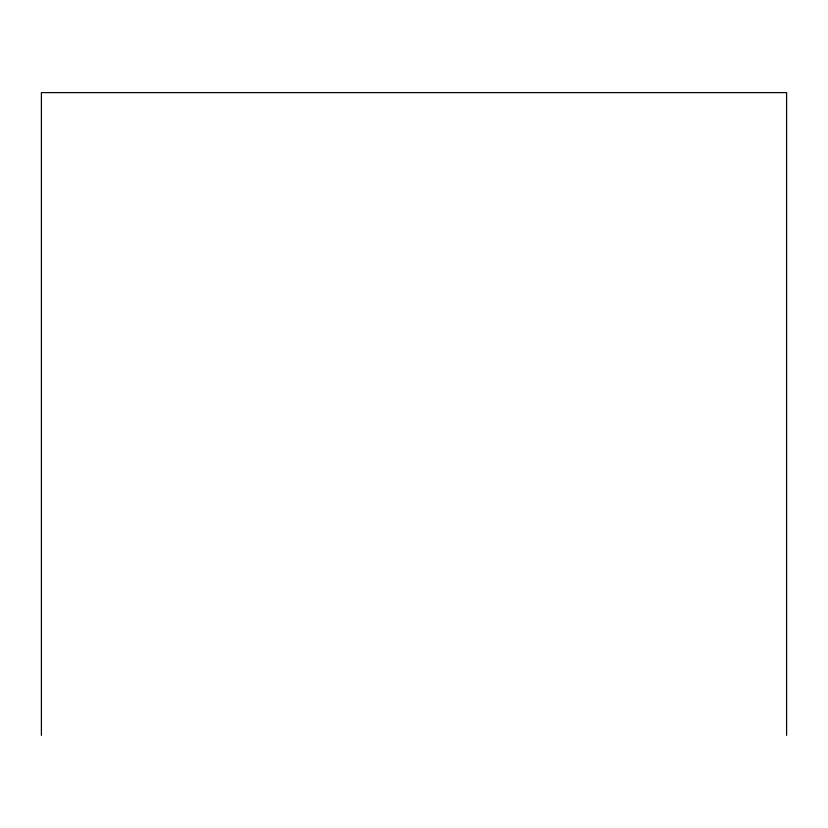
<?xml version="1.0" encoding="UTF-8"?>
<svg xmlns="http://www.w3.org/2000/svg" width="828" height="828" viewBox="0 0 828 828"><rect width="100%" height="100%" fill="white"/><g stroke="black" fill="none" stroke-linecap="round" stroke-linejoin="round"><path stroke-width="1.24" d="M786.6 735.388L786.6 92.612L41.4 92.612L41.4 735.388"/></g></svg>
